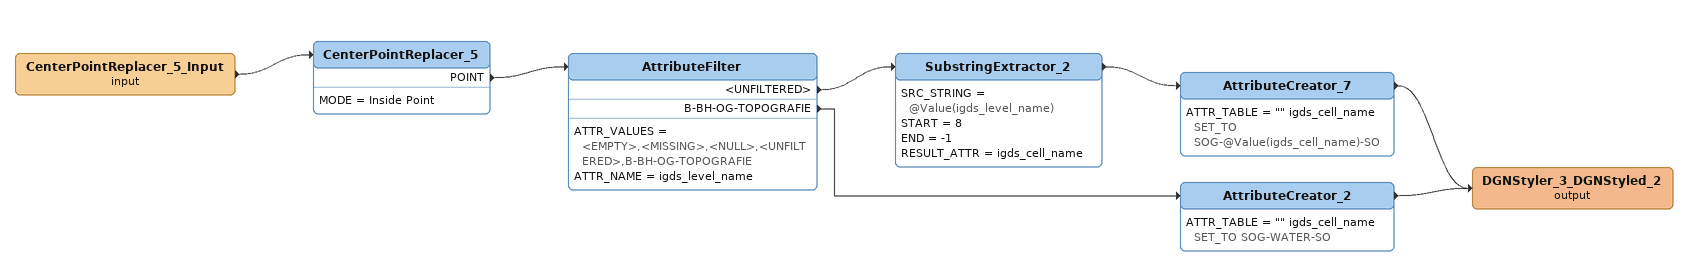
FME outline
CenterPointReplacer_5_Input (input)
    -> CenterPointReplacer_5
CenterPointReplacer_5
    MODE = Inside Point
    POINT -> AttributeFilter
AttributeFilter
    ATTR_VALUES = <EMPTY>,<MISSING>,<NULL>,<UNFILTERED>,B-BH-OG-TOPOGRAFIE
    ATTR_NAME = igds_level_name
    <UNFILTERED> -> SubstringExtractor_2
    B-BH-OG-TOPOGRAFIE -> AttributeCreator_2
SubstringExtractor_2
    SRC_STRING = @Value(igds_level_name)
    START = 8
    END = -1
    RESULT_ATTR = igds_cell_name
    -> AttributeCreator_7
AttributeCreator_7
    ATTR_TABLE = "" igds_cell_name SET_TO SOG-@Value(igds_cell_name)-SO
    -> DGNStyler_3_DGNStyled_2 (output)
AttributeCreator_2
    ATTR_TABLE = "" igds_cell_name SET_TO SOG-WATER-SO
    -> DGNStyler_3_DGNStyled_2 (output)
DGNStyler_3_DGNStyled_2 (output)
